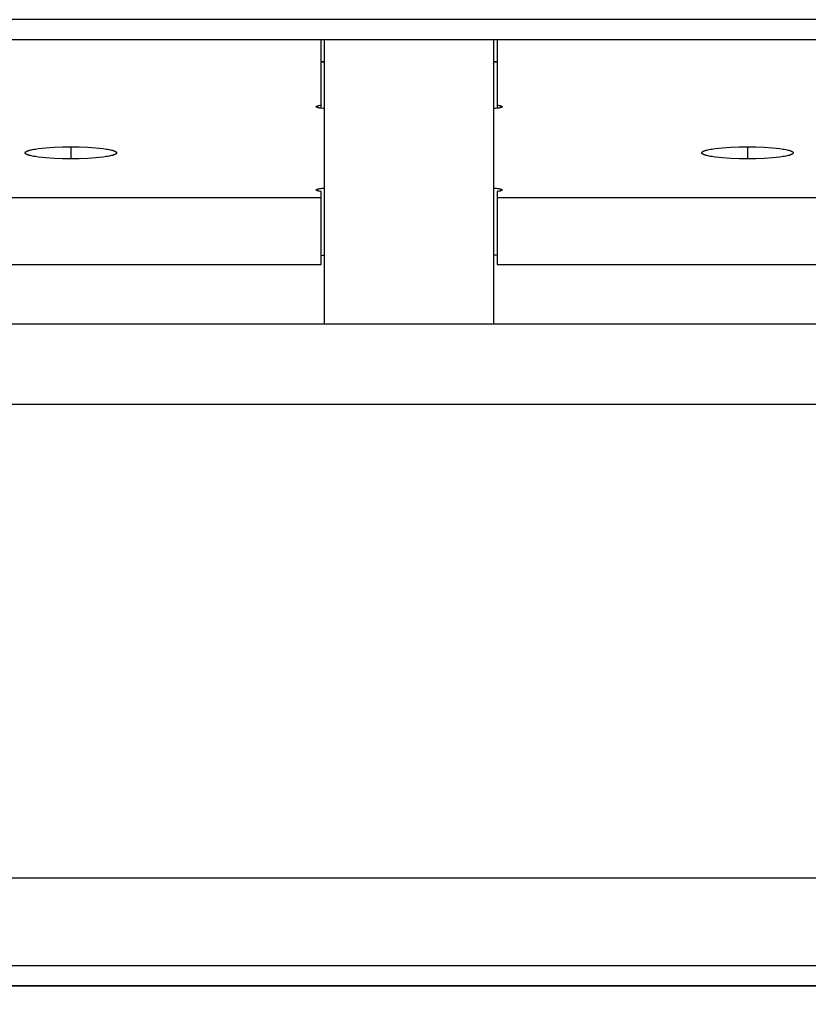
# Model space of a CAD drawing. Header units: inches. Extents: x -16 to 183, y -17 to 123.
# Drawn here: x 59.717 to 61.552, y 36.018 to 38.306 of the extents above; entities that cross this region are included whole.
import ezdxf

# ---------------------------------------------------------------- set-up
doc = ezdxf.new("R2010")
doc.units = ezdxf.units.IN
doc.layers.add('ZANO_R', color=7, linetype='Continuous', lineweight=0)
doc.layers.add('ZANO_W', color=1, linetype='Continuous', lineweight=0)
doc.styles.get("Standard").update_dxf_attribs({"font": 'arial.ttf'})
doc.dimstyles.new('amerykanie', dxfattribs={"dimtxt": 50, "dimasz": 50, "dimexe": 0.5, "dimexo": 0.5, "dimgap": 1, "dimtad": 1, "dimdec": 0, "dimzin": 0, "dimlunit": 5, "dimtxsty": 'Standard', "dimcen": 0.09, "dimclrd": 1, "dimclre": 1, "dimclrt": 1, "dimazin": 0, "dimtfac": 1, "dimtdec": 0, "dimtmove": 0, "dimatfit": 3, "dimfxl": 1, "dimtzin": 0, "dimarcsym": 1})

# ---------------------------------------------------------------- blocks, each defined once
blk = doc.blocks.new('*D363')
at = {"layer": 'ZANO_W', "color": 1, "lineweight": -2}
for p, q in [((-7.6836, 35.7997), (-7.6836, 32.7716)), ((63.1825, 35.7995), (63.1825, 32.7716)), ((-6.6836, 33.2716), (62.1825, 33.2716))]:
    blk.add_line(p, q, dxfattribs=at)
at = {"layer": 'ZANO_W', "color": 1}
for points in [[(-6.6836, 33.4382), (-6.6836, 33.1049), (-7.6836, 33.2716)], [(62.1825, 33.1049), (62.1825, 33.4382), (63.1825, 33.2716)]]:
    blk.add_solid(points, dxfattribs=at)
at = {"layer": 'ZANO_W', "color": 1, "insert": (27.7494, 34.6118), "char_height": 1.625, "attachment_point": 5}
blk.add_mtext('70 7/8', dxfattribs=at)

msp = doc.modelspace()

# ---------------------------------------------------------------- linework, layer by layer
at = {"layer": 'ZANO_R'}
for p, q in [((62.98564, 38.3056), (-7.48676, 38.3056)), ((-7.48676, 38.25905), (62.98564, 38.25905)), ((62.98564, 38.25888), (-7.48676, 38.25888)), ((60.41872, 38.10659), (60.41872, 38.25905)), ((60.42659, 37.59757), (60.42659, 38.25905)), ((60.82029, 37.59757), (60.82029, 38.25905)), ((60.82816, 38.25905), (60.82816, 38.10659)), ((60.41872, 38.2082), (60.42659, 38.2082)), ((60.42659, 38.20645), (60.41872, 38.20645)), ((60.82029, 38.2082), (60.82816, 38.2082)), ((60.82816, 38.20645), (60.82029, 38.20645)), ((60.40718, 38.10291), (60.40719, 38.10294)), ((60.40718, 38.10287), (60.40718, 38.10291)), ((60.40719, 38.10284), (60.40718, 38.10287)), ((60.40719, 38.103), (60.4072, 38.10303)), ((60.40719, 38.10297), (60.40719, 38.103)), ((60.40719, 38.10294), (60.40719, 38.10297)), ((60.40719, 38.10281), (60.40719, 38.10284)), ((60.40719, 38.10278), (60.40719, 38.10281)), ((60.4072, 38.10275), (60.40719, 38.10278)), ((60.4072, 38.10303), (60.40721, 38.10306)), ((60.40721, 38.10271), (60.4072, 38.10275)), ((60.40721, 38.1031), (60.40722, 38.10313)), ((60.40721, 38.10306), (60.40721, 38.1031)), ((60.40721, 38.10268), (60.40721, 38.10271)), ((60.40723, 38.10265), (60.40721, 38.10268)), ((60.40722, 38.10313), (60.40724, 38.10316)), ((60.40724, 38.10262), (60.40723, 38.10265)), ((60.40724, 38.10316), (60.40725, 38.10319)), ((60.40725, 38.10259), (60.40724, 38.10262)), ((60.40725, 38.10319), (60.40726, 38.10322)), ((60.40726, 38.10256), (60.40725, 38.10259)), ((60.40726, 38.10322), (60.40728, 38.10325)), ((60.40728, 38.10252), (60.40726, 38.10256)), ((60.40728, 38.10325), (60.4073, 38.10329)), ((60.4073, 38.10249), (60.40728, 38.10252)), ((60.4073, 38.10329), (60.40732, 38.10332)), ((60.40732, 38.10246), (60.4073, 38.10249)), ((60.40732, 38.10332), (60.40734, 38.10335)), ((60.40734, 38.10243), (60.40732, 38.10246)), ((60.40734, 38.10335), (60.40736, 38.10338)), ((60.40736, 38.1024), (60.40734, 38.10243)), ((60.40736, 38.10338), (60.40738, 38.10341)), ((60.40738, 38.10237), (60.40736, 38.1024)), ((60.40738, 38.10341), (60.4074, 38.10344)), ((60.40741, 38.10234), (60.40738, 38.10237)), ((60.4074, 38.10344), (60.40743, 38.10348)), ((60.40743, 38.1023), (60.40741, 38.10234)), ((60.40743, 38.10348), (60.40746, 38.10351)), ((60.40746, 38.10227), (60.40743, 38.1023)), ((60.40746, 38.10351), (60.40749, 38.10354)), ((60.40749, 38.10224), (60.40746, 38.10227)), ((60.40749, 38.10354), (60.40752, 38.10357)), ((60.40752, 38.10221), (60.40749, 38.10224)), ((60.40752, 38.10357), (60.40755, 38.1036)), ((60.40755, 38.10218), (60.40752, 38.10221)), ((60.40755, 38.1036), (60.40758, 38.10363)), ((60.40758, 38.10215), (60.40755, 38.10218)), ((60.40758, 38.10363), (60.40762, 38.10366)), ((60.40762, 38.10212), (60.40758, 38.10215)), ((60.40762, 38.10366), (60.40765, 38.10369)), ((60.40765, 38.10208), (60.40762, 38.10212)), ((60.40765, 38.10369), (60.40769, 38.10373)), ((60.40769, 38.10205), (60.40765, 38.10208)), ((60.40769, 38.10373), (60.40773, 38.10376)), ((60.40773, 38.10202), (60.40769, 38.10205)), ((60.40773, 38.10376), (60.40781, 38.10382)), ((60.40777, 38.10199), (60.40773, 38.10202)), ((60.40785, 38.10193), (60.40777, 38.10199)), ((60.40781, 38.10382), (60.4079, 38.10388)), ((60.40794, 38.10187), (60.40785, 38.10193)), ((60.4079, 38.10388), (60.40799, 38.10394)), ((60.40804, 38.10181), (60.40794, 38.10187)), ((60.40799, 38.10394), (60.40809, 38.104)), ((60.40814, 38.10174), (60.40804, 38.10181)), ((60.40809, 38.104), (60.40819, 38.10407)), ((60.40825, 38.10168), (60.40814, 38.10174)), ((60.40819, 38.10407), (60.4083, 38.10413)), ((60.40836, 38.10162), (60.40825, 38.10168)), ((60.4083, 38.10413), (60.40841, 38.10419)), ((60.40847, 38.10156), (60.40836, 38.10162)), ((60.40841, 38.10419), (60.40853, 38.10425)), ((60.4086, 38.1015), (60.40847, 38.10156)), ((60.40853, 38.10425), (60.40865, 38.10431)), ((60.40885, 38.10138), (60.4086, 38.1015)), ((60.40865, 38.10431), (60.40878, 38.10437)), ((60.40878, 38.10437), (60.40906, 38.10449)), ((60.40913, 38.10126), (60.40885, 38.10138)), ((60.40906, 38.10449), (60.40935, 38.1046)), ((60.40943, 38.10115), (60.40913, 38.10126)), ((60.40935, 38.1046), (60.40967, 38.10472)), ((60.40975, 38.10103), (60.40943, 38.10115)), ((60.40967, 38.10472), (60.41, 38.10483)), ((60.41009, 38.10092), (60.40975, 38.10103)), ((60.41, 38.10483), (60.41035, 38.10495)), ((60.41045, 38.1008), (60.41009, 38.10092)), ((60.41035, 38.10495), (60.41072, 38.10506)), ((60.41082, 38.10069), (60.41045, 38.1008)), ((60.41072, 38.10506), (60.41151, 38.10528)), ((60.41162, 38.10048), (60.41082, 38.10069)), ((60.41151, 38.10528), (60.41236, 38.10549)), ((60.41248, 38.10027), (60.41162, 38.10048)), ((60.41236, 38.10549), (60.41328, 38.10569)), ((60.4134, 38.10007), (60.41248, 38.10027)), ((60.41328, 38.10569), (60.41425, 38.10588)), ((60.41438, 38.09987), (60.4134, 38.10007)), ((60.41425, 38.10588), (60.41633, 38.10625)), ((60.41647, 38.09951), (60.41438, 38.09987)), ((60.41633, 38.10625), (60.41872, 38.10659)), ((60.41872, 38.09919), (60.41647, 38.09951)), ((60.41872, 38.09919), (60.41872, 38.10659)), ((60.42265, 38.09873), (60.41872, 38.09919)), ((60.42659, 38.09838), (60.42265, 38.09873)), ((60.82423, 38.09873), (60.82029, 38.09838)), ((60.82816, 38.09919), (60.82423, 38.09873)), ((60.82816, 38.10659), (60.83055, 38.10625)), ((60.82816, 38.10659), (60.82816, 38.09919)), ((60.83041, 38.09951), (60.82816, 38.09919)), ((60.8325, 38.09987), (60.83041, 38.09951)), ((60.83055, 38.10625), (60.83263, 38.10588)), ((60.83348, 38.10007), (60.8325, 38.09987)), ((60.83263, 38.10588), (60.8336, 38.10569)), ((60.8344, 38.10027), (60.83348, 38.10007)), ((60.8336, 38.10569), (60.83452, 38.10549)), ((60.83526, 38.10048), (60.8344, 38.10027)), ((60.83452, 38.10549), (60.83537, 38.10528)), ((60.83606, 38.10069), (60.83526, 38.10048)), ((60.83537, 38.10528), (60.83616, 38.10506)), ((60.83643, 38.1008), (60.83606, 38.10069)), ((60.83616, 38.10506), (60.83653, 38.10495)), ((60.83679, 38.10092), (60.83643, 38.1008)), ((60.83653, 38.10495), (60.83688, 38.10483)), ((60.83713, 38.10103), (60.83679, 38.10092)), ((60.83688, 38.10483), (60.83721, 38.10472)), ((60.83744, 38.10115), (60.83713, 38.10103)), ((60.83721, 38.10472), (60.83753, 38.1046)), ((60.83774, 38.10126), (60.83744, 38.10115)), ((60.83753, 38.1046), (60.83782, 38.10449)), ((60.83802, 38.10138), (60.83774, 38.10126)), ((60.83782, 38.10449), (60.8381, 38.10437)), ((60.83828, 38.1015), (60.83802, 38.10138)), ((60.8381, 38.10437), (60.83822, 38.10431)), ((60.83822, 38.10431), (60.83835, 38.10425)), ((60.83841, 38.10156), (60.83828, 38.1015)), ((60.83835, 38.10425), (60.83847, 38.10419)), ((60.83852, 38.10162), (60.83841, 38.10156)), ((60.83847, 38.10419), (60.83858, 38.10413)), ((60.83863, 38.10168), (60.83852, 38.10162)), ((60.83858, 38.10413), (60.83869, 38.10407)), ((60.83874, 38.10174), (60.83863, 38.10168)), ((60.83869, 38.10407), (60.83879, 38.104)), ((60.83884, 38.10181), (60.83874, 38.10174)), ((60.83879, 38.104), (60.83889, 38.10394)), ((60.83894, 38.10187), (60.83884, 38.10181)), ((60.83889, 38.10394), (60.83898, 38.10388)), ((60.83903, 38.10193), (60.83894, 38.10187)), ((60.83898, 38.10388), (60.83907, 38.10382)), ((60.83911, 38.10199), (60.83903, 38.10193)), ((60.83907, 38.10382), (60.83915, 38.10376)), ((60.83915, 38.10202), (60.83911, 38.10199)), ((60.83915, 38.10376), (60.83919, 38.10373)), ((60.83919, 38.10205), (60.83915, 38.10202)), ((60.83919, 38.10373), (60.83923, 38.10369)), ((60.83923, 38.10208), (60.83919, 38.10205)), ((60.83923, 38.10369), (60.83926, 38.10366)), ((60.83926, 38.10212), (60.83923, 38.10208)), ((60.83926, 38.10366), (60.8393, 38.10363)), ((60.8393, 38.10215), (60.83926, 38.10212)), ((60.8393, 38.10363), (60.83933, 38.1036)), ((60.83933, 38.10218), (60.8393, 38.10215)), ((60.83933, 38.1036), (60.83936, 38.10357)), ((60.83936, 38.10221), (60.83933, 38.10218)), ((60.83936, 38.10357), (60.83939, 38.10354)), ((60.83939, 38.10224), (60.83936, 38.10221)), ((60.83939, 38.10354), (60.83942, 38.10351)), ((60.83942, 38.10227), (60.83939, 38.10224)), ((60.83942, 38.10351), (60.83945, 38.10348)), ((60.83945, 38.1023), (60.83942, 38.10227)), ((60.83945, 38.10348), (60.83947, 38.10344)), ((60.83947, 38.10234), (60.83945, 38.1023)), ((60.83947, 38.10344), (60.8395, 38.10341)), ((60.8395, 38.10237), (60.83947, 38.10234)), ((60.8395, 38.10341), (60.83952, 38.10338)), ((60.83952, 38.1024), (60.8395, 38.10237)), ((60.83952, 38.10338), (60.83954, 38.10335)), ((60.83954, 38.10243), (60.83952, 38.1024)), ((60.83954, 38.10335), (60.83956, 38.10332)), ((60.83956, 38.10246), (60.83954, 38.10243)), ((60.83956, 38.10332), (60.83958, 38.10329)), ((60.83958, 38.10249), (60.83956, 38.10246)), ((60.83958, 38.10329), (60.8396, 38.10325)), ((60.8396, 38.10252), (60.83958, 38.10249)), ((60.8396, 38.10325), (60.83962, 38.10322)), ((60.83961, 38.10256), (60.8396, 38.10252)), ((60.83963, 38.10259), (60.83961, 38.10256)), ((60.83962, 38.10322), (60.83963, 38.10319)), ((60.83963, 38.10319), (60.83964, 38.10316)), ((60.83964, 38.10262), (60.83963, 38.10259)), ((60.83964, 38.10316), (60.83965, 38.10313)), ((60.83965, 38.10265), (60.83964, 38.10262)), ((60.83965, 38.10313), (60.83966, 38.1031)), ((60.83966, 38.10268), (60.83965, 38.10265)), ((60.83966, 38.1031), (60.83967, 38.10306)), ((60.83967, 38.10271), (60.83966, 38.10268)), ((60.83967, 38.10306), (60.83968, 38.10303)), ((60.83968, 38.10275), (60.83967, 38.10271)), ((60.83968, 38.10303), (60.83969, 38.103)), ((60.83969, 38.10278), (60.83968, 38.10275)), ((60.83969, 38.103), (60.83969, 38.10297)), ((60.83969, 38.10297), (60.83969, 38.10294)), ((60.83969, 38.10294), (60.83969, 38.10291)), ((60.83969, 38.10291), (60.83969, 38.10287)), ((60.83969, 38.10287), (60.83969, 38.10284)), ((60.83969, 38.10284), (60.83969, 38.10281)), ((60.83969, 38.10281), (60.83969, 38.10278)), ((59.74161, 38.00202), (59.74421, 38.00265)), ((59.74421, 38.00265), (59.74707, 38.00326)), ((59.74707, 38.00326), (59.75017, 38.00386)), ((59.75017, 38.00386), (59.75351, 38.00444)), ((59.75351, 38.00444), (59.76087, 38.00552)), ((59.76087, 38.00552), (59.76904, 38.0065)), ((59.76904, 38.0065), (59.77787, 38.00736)), ((59.77787, 38.00736), (59.79691, 38.00867)), ((59.79691, 38.00867), (59.8167, 38.00943)), ((59.8167, 38.00943), (59.83604, 38.00966)), ((59.83604, 38.00966), (59.83604, 37.98139)), ((59.83604, 38.00966), (59.85538, 38.00943)), ((59.85538, 38.00943), (59.87517, 38.00867)), ((59.87517, 38.00867), (59.89421, 38.00736)), ((59.89421, 38.00736), (59.90304, 38.0065)), ((59.90304, 38.0065), (59.9112, 38.00552)), ((59.9112, 38.00552), (59.91856, 38.00444)), ((59.91856, 38.00444), (59.92191, 38.00386)), ((59.92191, 38.00386), (59.92501, 38.00326)), ((59.92501, 38.00326), (59.92786, 38.00265)), ((59.92786, 38.00265), (59.93046, 38.00202)), ((61.31642, 38.00202), (61.31901, 38.00265)), ((61.31901, 38.00265), (61.32187, 38.00326)), ((61.32187, 38.00326), (61.32497, 38.00386)), ((61.32497, 38.00386), (61.32831, 38.00444)), ((61.32831, 38.00444), (61.33568, 38.00552)), ((61.33568, 38.00552), (61.34384, 38.0065)), ((61.34384, 38.0065), (61.35267, 38.00736)), ((61.35267, 38.00736), (61.37171, 38.00867)), ((61.37171, 38.00867), (61.3915, 38.00943)), ((61.3915, 38.00943), (61.41084, 38.00966)), ((61.41084, 38.00966), (61.41084, 37.98139)), ((61.41084, 38.00966), (61.43018, 38.00943)), ((61.43018, 38.00943), (61.44997, 38.00867)), ((61.44997, 38.00867), (61.46901, 38.00736)), ((61.46901, 38.00736), (61.47784, 38.0065)), ((61.47784, 38.0065), (61.48601, 38.00552)), ((61.48601, 38.00552), (61.49337, 38.00444)), ((61.49337, 38.00444), (61.49671, 38.00386)), ((61.49671, 38.00386), (61.49981, 38.00326)), ((61.49981, 38.00326), (61.50267, 38.00265)), ((61.50267, 38.00265), (61.50526, 38.00202)), ((59.72974, 37.9956), (59.72975, 37.99568)), ((59.72974, 37.99553), (59.72974, 37.9956)), ((59.72974, 37.99545), (59.72974, 37.99553)), ((59.72975, 37.99537), (59.72974, 37.99545)), ((59.72975, 37.99576), (59.72977, 37.99584)), ((59.72975, 37.99568), (59.72975, 37.99576)), ((59.72975, 37.99529), (59.72975, 37.99537)), ((59.72977, 37.99521), (59.72975, 37.99529)), ((59.72977, 37.99584), (59.72978, 37.99592)), ((59.72978, 37.99513), (59.72977, 37.99521)), ((59.72978, 37.99592), (59.7298, 37.996)), ((59.7298, 37.99505), (59.72978, 37.99513)), ((59.7298, 37.996), (59.72982, 37.99608)), ((59.72982, 37.99497), (59.7298, 37.99505)), ((59.72982, 37.99608), (59.72984, 37.99616)), ((59.72984, 37.9949), (59.72982, 37.99497)), ((59.72984, 37.99616), (59.72987, 37.99624)), ((59.72987, 37.99482), (59.72984, 37.9949)), ((59.72987, 37.99624), (59.72991, 37.99631)), ((59.72991, 37.99474), (59.72987, 37.99482)), ((59.72991, 37.99631), (59.72994, 37.99639)), ((59.72994, 37.99466), (59.72991, 37.99474)), ((59.72994, 37.99639), (59.72998, 37.99647)), ((59.72998, 37.99458), (59.72994, 37.99466)), ((59.72998, 37.99647), (59.73002, 37.99655)), ((59.73002, 37.9945), (59.72998, 37.99458)), ((59.73002, 37.99655), (59.73007, 37.99664)), ((59.73007, 37.99442), (59.73002, 37.9945)), ((59.73007, 37.99664), (59.73012, 37.99672)), ((59.73012, 37.99434), (59.73007, 37.99442)), ((59.73012, 37.99672), (59.73017, 37.9968)), ((59.73017, 37.99426), (59.73012, 37.99434)), ((59.73017, 37.9968), (59.73023, 37.99688)), ((59.73023, 37.99417), (59.73017, 37.99426)), ((59.73023, 37.99688), (59.73029, 37.99696)), ((59.73029, 37.99409), (59.73023, 37.99417)), ((59.73029, 37.99696), (59.73035, 37.99704)), ((59.73035, 37.99401), (59.73029, 37.99409)), ((59.73035, 37.99704), (59.73042, 37.99712)), ((59.73042, 37.99393), (59.73035, 37.99401)), ((59.73042, 37.99712), (59.73049, 37.9972)), ((59.73049, 37.99385), (59.73042, 37.99393)), ((59.73049, 37.9972), (59.73056, 37.99728)), ((59.73056, 37.99377), (59.73049, 37.99385)), ((59.73056, 37.99728), (59.73064, 37.99736)), ((59.73064, 37.99369), (59.73056, 37.99377)), ((59.73064, 37.99736), (59.73072, 37.99744)), ((59.73072, 37.99361), (59.73064, 37.99369)), ((59.73072, 37.99744), (59.73081, 37.99753)), ((59.73081, 37.99353), (59.73072, 37.99361)), ((59.73081, 37.99753), (59.7309, 37.99761)), ((59.7309, 37.99344), (59.73081, 37.99353)), ((59.7309, 37.99761), (59.73099, 37.99769)), ((59.73099, 37.99336), (59.7309, 37.99344)), ((59.73099, 37.99769), (59.73109, 37.99777)), ((59.73109, 37.99328), (59.73099, 37.99336)), ((59.73109, 37.99777), (59.73119, 37.99785)), ((59.73119, 37.9932), (59.73109, 37.99328)), ((59.73119, 37.99785), (59.73129, 37.99793)), ((59.73129, 37.99312), (59.73119, 37.9932)), ((59.73129, 37.99793), (59.73151, 37.9981)), ((59.73151, 37.99295), (59.73129, 37.99312)), ((59.73151, 37.9981), (59.73175, 37.99826)), ((59.73175, 37.99279), (59.73151, 37.99295)), ((59.73175, 37.99826), (59.732, 37.99843)), ((59.732, 37.99262), (59.73175, 37.99279)), ((59.732, 37.99843), (59.73227, 37.99859)), ((59.73227, 37.99246), (59.732, 37.99262)), ((59.73227, 37.99859), (59.73255, 37.99876)), ((59.73255, 37.9923), (59.73227, 37.99246)), ((59.73255, 37.99876), (59.73285, 37.99892)), ((59.73285, 37.99213), (59.73255, 37.9923)), ((59.73285, 37.99892), (59.73317, 37.99909)), ((59.73317, 37.99197), (59.73285, 37.99213)), ((59.73317, 37.99909), (59.7335, 37.99925)), ((59.7335, 37.9918), (59.73317, 37.99197)), ((59.7335, 37.99925), (59.73384, 37.99942)), ((59.73384, 37.99164), (59.7335, 37.9918)), ((59.73384, 37.99942), (59.73458, 37.99974)), ((59.73458, 37.99131), (59.73384, 37.99164)), ((59.73458, 37.99974), (59.73539, 38.00007)), ((59.73539, 37.99098), (59.73458, 37.99131)), ((59.73539, 38.00007), (59.73626, 38.0004)), ((59.73626, 37.99065), (59.73539, 37.99098)), ((59.73626, 38.0004), (59.7372, 38.00073)), ((59.7372, 37.99032), (59.73626, 37.99065)), ((59.7372, 38.00073), (59.73821, 38.00105)), ((59.73821, 37.99), (59.7372, 37.99032)), ((59.73821, 38.00105), (59.73928, 38.00138)), ((59.73928, 37.98967), (59.73821, 37.99)), ((59.73928, 38.00138), (59.74161, 38.00202)), ((59.74161, 37.98903), (59.73928, 37.98967)), ((59.74421, 37.9884), (59.74161, 37.98903)), ((59.74707, 37.98779), (59.74421, 37.9884)), ((59.75017, 37.98719), (59.74707, 37.98779)), ((59.75351, 37.98662), (59.75017, 37.98719)), ((59.76087, 37.98553), (59.75351, 37.98662)), ((59.76904, 37.98455), (59.76087, 37.98553)), ((59.77787, 37.98369), (59.76904, 37.98455)), ((59.79691, 37.98238), (59.77787, 37.98369)), ((59.8167, 37.98163), (59.79691, 37.98238)), ((59.83604, 37.98139), (59.8167, 37.98163)), ((59.85538, 37.98163), (59.83604, 37.98139)), ((59.87517, 37.98238), (59.85538, 37.98163)), ((59.89421, 37.98369), (59.87517, 37.98238)), ((59.90304, 37.98455), (59.89421, 37.98369)), ((59.9112, 37.98553), (59.90304, 37.98455)), ((59.91856, 37.98662), (59.9112, 37.98553)), ((59.92191, 37.98719), (59.91856, 37.98662)), ((59.92501, 37.98779), (59.92191, 37.98719)), ((59.92786, 37.9884), (59.92501, 37.98779)), ((59.93046, 37.98903), (59.92786, 37.9884)), ((59.93046, 38.00202), (59.9328, 38.00138)), ((59.9328, 37.98967), (59.93046, 37.98903)), ((59.9328, 38.00138), (59.93387, 38.00105)), ((59.93387, 37.99), (59.9328, 37.98967)), ((59.93387, 38.00105), (59.93487, 38.00073)), ((59.93487, 37.99032), (59.93387, 37.99)), ((59.93487, 38.00073), (59.93581, 38.0004)), ((59.93581, 37.99065), (59.93487, 37.99032)), ((59.93581, 38.0004), (59.93669, 38.00007)), ((59.93669, 37.99098), (59.93581, 37.99065)), ((59.93669, 38.00007), (59.93749, 37.99974)), ((59.93749, 37.99131), (59.93669, 37.99098)), ((59.93749, 37.99974), (59.93823, 37.99942)), ((59.93823, 37.99164), (59.93749, 37.99131)), ((59.93823, 37.99942), (59.93858, 37.99925)), ((59.93858, 37.9918), (59.93823, 37.99164)), ((59.93858, 37.99925), (59.93891, 37.99909)), ((59.93891, 37.99197), (59.93858, 37.9918)), ((59.93891, 37.99909), (59.93923, 37.99892)), ((59.93923, 37.99213), (59.93891, 37.99197)), ((59.93923, 37.99892), (59.93953, 37.99876)), ((59.93953, 37.9923), (59.93923, 37.99213)), ((59.93953, 37.99876), (59.93981, 37.99859)), ((59.93981, 37.99246), (59.93953, 37.9923)), ((59.93981, 37.99859), (59.94008, 37.99843)), ((59.94008, 37.99262), (59.93981, 37.99246)), ((59.94008, 37.99843), (59.94033, 37.99826)), ((59.94033, 37.99279), (59.94008, 37.99262)), ((59.94033, 37.99826), (59.94056, 37.9981)), ((59.94056, 37.99295), (59.94033, 37.99279)), ((59.94056, 37.9981), (59.94078, 37.99793)), ((59.94078, 37.99312), (59.94056, 37.99295)), ((59.94078, 37.99793), (59.94089, 37.99785)), ((59.94089, 37.9932), (59.94078, 37.99312)), ((59.94089, 37.99785), (59.94099, 37.99777)), ((59.94099, 37.99328), (59.94089, 37.9932)), ((59.94099, 37.99777), (59.94109, 37.99769)), ((59.94109, 37.99336), (59.94099, 37.99328)), ((59.94109, 37.99769), (59.94118, 37.99761)), ((59.94118, 37.99344), (59.94109, 37.99336)), ((59.94118, 37.99761), (59.94127, 37.99753)), ((59.94127, 37.99353), (59.94118, 37.99344)), ((59.94127, 37.99753), (59.94135, 37.99744)), ((59.94135, 37.99361), (59.94127, 37.99353)), ((59.94135, 37.99744), (59.94144, 37.99736)), ((59.94144, 37.99369), (59.94135, 37.99361)), ((59.94144, 37.99736), (59.94151, 37.99728)), ((59.94151, 37.99377), (59.94144, 37.99369)), ((59.94151, 37.99728), (59.94159, 37.9972)), ((59.94159, 37.99385), (59.94151, 37.99377)), ((59.94159, 37.9972), (59.94166, 37.99712)), ((59.94166, 37.99393), (59.94159, 37.99385)), ((59.94166, 37.99712), (59.94173, 37.99704)), ((59.94173, 37.99401), (59.94166, 37.99393)), ((59.94173, 37.99704), (59.94179, 37.99696)), ((59.94179, 37.99409), (59.94173, 37.99401)), ((59.94179, 37.99696), (59.94185, 37.99688)), ((59.94185, 37.99417), (59.94179, 37.99409)), ((59.94185, 37.99688), (59.94191, 37.9968)), ((59.94191, 37.99426), (59.94185, 37.99417)), ((59.94191, 37.9968), (59.94196, 37.99672)), ((59.94196, 37.99434), (59.94191, 37.99426)), ((59.94196, 37.99672), (59.94201, 37.99664)), ((59.94201, 37.99442), (59.94196, 37.99434)), ((59.94201, 37.99664), (59.94206, 37.99655)), ((59.94206, 37.9945), (59.94201, 37.99442)), ((59.94206, 37.99655), (59.9421, 37.99647)), ((59.9421, 37.99458), (59.94206, 37.9945)), ((59.9421, 37.99647), (59.94214, 37.99639)), ((59.94214, 37.99466), (59.9421, 37.99458)), ((59.94214, 37.99639), (59.94217, 37.99631)), ((59.94217, 37.99474), (59.94214, 37.99466)), ((59.94217, 37.99631), (59.9422, 37.99624)), ((59.9422, 37.99482), (59.94217, 37.99474)), ((59.9422, 37.99624), (59.94223, 37.99616)), ((59.94223, 37.9949), (59.9422, 37.99482)), ((59.94223, 37.99616), (59.94226, 37.99608)), ((59.94226, 37.99497), (59.94223, 37.9949)), ((59.94226, 37.99608), (59.94228, 37.996)), ((59.94228, 37.99505), (59.94226, 37.99497)), ((59.94228, 37.996), (59.9423, 37.99592)), ((59.9423, 37.99513), (59.94228, 37.99505)), ((59.9423, 37.99592), (59.94231, 37.99584)), ((59.94231, 37.99521), (59.9423, 37.99513)), ((59.94231, 37.99584), (59.94232, 37.99576)), ((59.94232, 37.99529), (59.94231, 37.99521)), ((59.94232, 37.99576), (59.94233, 37.99568)), ((59.94233, 37.99537), (59.94232, 37.99529)), ((59.94233, 37.99568), (59.94234, 37.9956)), ((59.94234, 37.99545), (59.94233, 37.99537)), ((59.94234, 37.9956), (59.94234, 37.99553)), ((59.94234, 37.99553), (59.94234, 37.99545)), ((61.30454, 37.9956), (61.30455, 37.99568)), ((61.30454, 37.99553), (61.30454, 37.9956)), ((61.30454, 37.99545), (61.30454, 37.99553)), ((61.30455, 37.99537), (61.30454, 37.99545)), ((61.30455, 37.99568), (61.30456, 37.99576)), ((61.30456, 37.99529), (61.30455, 37.99537)), ((61.30456, 37.99576), (61.30457, 37.99584)), ((61.30457, 37.99521), (61.30456, 37.99529)), ((61.30457, 37.99584), (61.30458, 37.99592)), ((61.30458, 37.99513), (61.30457, 37.99521)), ((61.30458, 37.99592), (61.3046, 37.996)), ((61.3046, 37.99505), (61.30458, 37.99513)), ((61.3046, 37.996), (61.30462, 37.99608)), ((61.30462, 37.99497), (61.3046, 37.99505)), ((61.30462, 37.99608), (61.30465, 37.99616)), ((61.30465, 37.9949), (61.30462, 37.99497)), ((61.30465, 37.99616), (61.30468, 37.99624)), ((61.30468, 37.99482), (61.30465, 37.9949)), ((61.30468, 37.99624), (61.30471, 37.99631)), ((61.30471, 37.99474), (61.30468, 37.99482)), ((61.30471, 37.99631), (61.30474, 37.99639)), ((61.30474, 37.99466), (61.30471, 37.99474)), ((61.30474, 37.99639), (61.30478, 37.99647)), ((61.30478, 37.99458), (61.30474, 37.99466)), ((61.30478, 37.99647), (61.30482, 37.99655)), ((61.30482, 37.9945), (61.30478, 37.99458)), ((61.30482, 37.99655), (61.30487, 37.99664)), ((61.30487, 37.99442), (61.30482, 37.9945)), ((61.30487, 37.99664), (61.30492, 37.99672)), ((61.30492, 37.99434), (61.30487, 37.99442)), ((61.30492, 37.99672), (61.30497, 37.9968)), ((61.30497, 37.99426), (61.30492, 37.99434)), ((61.30497, 37.9968), (61.30503, 37.99688)), ((61.30503, 37.99417), (61.30497, 37.99426)), ((61.30503, 37.99688), (61.30509, 37.99696)), ((61.30509, 37.99409), (61.30503, 37.99417)), ((61.30509, 37.99696), (61.30515, 37.99704)), ((61.30515, 37.99401), (61.30509, 37.99409)), ((61.30515, 37.99704), (61.30522, 37.99712)), ((61.30522, 37.99393), (61.30515, 37.99401)), ((61.30522, 37.99712), (61.30529, 37.9972)), ((61.30529, 37.99385), (61.30522, 37.99393)), ((61.30529, 37.9972), (61.30536, 37.99728)), ((61.30536, 37.99377), (61.30529, 37.99385)), ((61.30536, 37.99728), (61.30544, 37.99736)), ((61.30544, 37.99369), (61.30536, 37.99377)), ((61.30544, 37.99736), (61.30552, 37.99744)), ((61.30552, 37.99361), (61.30544, 37.99369)), ((61.30552, 37.99744), (61.30561, 37.99753)), ((61.30561, 37.99353), (61.30552, 37.99361)), ((61.30561, 37.99753), (61.3057, 37.99761)), ((61.3057, 37.99344), (61.30561, 37.99353)), ((61.3057, 37.99761), (61.30579, 37.99769)), ((61.30579, 37.99336), (61.3057, 37.99344)), ((61.30579, 37.99769), (61.30589, 37.99777)), ((61.30589, 37.99328), (61.30579, 37.99336)), ((61.30589, 37.99777), (61.30599, 37.99785)), ((61.30599, 37.9932), (61.30589, 37.99328)), ((61.30599, 37.99785), (61.3061, 37.99793)), ((61.3061, 37.99312), (61.30599, 37.9932)), ((61.3061, 37.99793), (61.30632, 37.9981)), ((61.30632, 37.99295), (61.3061, 37.99312)), ((61.30632, 37.9981), (61.30655, 37.99826)), ((61.30655, 37.99279), (61.30632, 37.99295)), ((61.30655, 37.99826), (61.3068, 37.99843)), ((61.3068, 37.99262), (61.30655, 37.99279)), ((61.3068, 37.99843), (61.30707, 37.99859)), ((61.30707, 37.99246), (61.3068, 37.99262)), ((61.30707, 37.99859), (61.30735, 37.99876)), ((61.30735, 37.9923), (61.30707, 37.99246)), ((61.30735, 37.99876), (61.30765, 37.99892)), ((61.30765, 37.99213), (61.30735, 37.9923)), ((61.30765, 37.99892), (61.30797, 37.99909)), ((61.30797, 37.99197), (61.30765, 37.99213)), ((61.30797, 37.99909), (61.3083, 37.99925)), ((61.3083, 37.9918), (61.30797, 37.99197)), ((61.3083, 37.99925), (61.30864, 37.99942)), ((61.30864, 37.99164), (61.3083, 37.9918)), ((61.30864, 37.99942), (61.30939, 37.99974)), ((61.30939, 37.99131), (61.30864, 37.99164)), ((61.30939, 37.99974), (61.31019, 38.00007)), ((61.31019, 37.99098), (61.30939, 37.99131)), ((61.31019, 38.00007), (61.31107, 38.0004)), ((61.31107, 37.99065), (61.31019, 37.99098)), ((61.31107, 38.0004), (61.312, 38.00073)), ((61.312, 37.99032), (61.31107, 37.99065)), ((61.312, 38.00073), (61.31301, 38.00105)), ((61.31301, 37.99), (61.312, 37.99032)), ((61.31301, 38.00105), (61.31408, 38.00138)), ((61.31408, 37.98967), (61.31301, 37.99)), ((61.31408, 38.00138), (61.31642, 38.00202)), ((61.31642, 37.98903), (61.31408, 37.98967)), ((61.31901, 37.9884), (61.31642, 37.98903)), ((61.32187, 37.98779), (61.31901, 37.9884)), ((61.32497, 37.98719), (61.32187, 37.98779)), ((61.32831, 37.98662), (61.32497, 37.98719)), ((61.33568, 37.98553), (61.32831, 37.98662)), ((61.34384, 37.98455), (61.33568, 37.98553)), ((61.35267, 37.98369), (61.34384, 37.98455)), ((61.37171, 37.98238), (61.35267, 37.98369)), ((61.3915, 37.98163), (61.37171, 37.98238)), ((61.41084, 37.98139), (61.3915, 37.98163)), ((61.43018, 37.98163), (61.41084, 37.98139)), ((61.44997, 37.98238), (61.43018, 37.98163)), ((61.46901, 37.98369), (61.44997, 37.98238)), ((61.47784, 37.98455), (61.46901, 37.98369)), ((61.48601, 37.98553), (61.47784, 37.98455)), ((61.49337, 37.98662), (61.48601, 37.98553)), ((61.49671, 37.98719), (61.49337, 37.98662)), ((61.49981, 37.98779), (61.49671, 37.98719)), ((61.50267, 37.9884), (61.49981, 37.98779)), ((61.50526, 37.98903), (61.50267, 37.9884)), ((61.50526, 38.00202), (61.5076, 38.00138)), ((61.5076, 37.98967), (61.50526, 37.98903)), ((61.5076, 38.00138), (61.50867, 38.00105)), ((61.50867, 37.99), (61.5076, 37.98967)), ((61.50867, 38.00105), (61.50968, 38.00073)), ((61.50968, 37.99032), (61.50867, 37.99)), ((61.50968, 38.00073), (61.51061, 38.0004)), ((61.51061, 37.99065), (61.50968, 37.99032)), ((61.51061, 38.0004), (61.51149, 38.00007)), ((61.51149, 37.99098), (61.51061, 37.99065)), ((61.51149, 38.00007), (61.51229, 37.99974)), ((61.51229, 37.99131), (61.51149, 37.99098)), ((61.51229, 37.99974), (61.51304, 37.99942)), ((61.51304, 37.99164), (61.51229, 37.99131)), ((61.51304, 37.99942), (61.51338, 37.99925)), ((61.51338, 37.9918), (61.51304, 37.99164)), ((61.51338, 37.99925), (61.51371, 37.99909)), ((61.51371, 37.99197), (61.51338, 37.9918)), ((61.51371, 37.99909), (61.51403, 37.99892)), ((61.51403, 37.99213), (61.51371, 37.99197)), ((61.51403, 37.99892), (61.51433, 37.99876)), ((61.51433, 37.9923), (61.51403, 37.99213)), ((61.51433, 37.99876), (61.51461, 37.99859)), ((61.51461, 37.99246), (61.51433, 37.9923)), ((61.51461, 37.99859), (61.51488, 37.99843)), ((61.51488, 37.99262), (61.51461, 37.99246)), ((61.51488, 37.99843), (61.51513, 37.99826)), ((61.51513, 37.99279), (61.51488, 37.99262)), ((61.51513, 37.99826), (61.51537, 37.9981)), ((61.51537, 37.99295), (61.51513, 37.99279)), ((61.51537, 37.9981), (61.51559, 37.99793)), ((61.51559, 37.99312), (61.51537, 37.99295)), ((61.51559, 37.99793), (61.51569, 37.99785)), ((61.51569, 37.9932), (61.51559, 37.99312)), ((61.51569, 37.99785), (61.51579, 37.99777)), ((61.51579, 37.99328), (61.51569, 37.9932)), ((61.51579, 37.99777), (61.51589, 37.99769)), ((61.51589, 37.99336), (61.51579, 37.99328)), ((61.51589, 37.99769), (61.51598, 37.99761)), ((61.51598, 37.99344), (61.51589, 37.99336)), ((61.51598, 37.99761), (61.51607, 37.99753)), ((61.51607, 37.99353), (61.51598, 37.99344)), ((61.51607, 37.99753), (61.51616, 37.99744)), ((61.51616, 37.99361), (61.51607, 37.99353)), ((61.51616, 37.99744), (61.51624, 37.99736)), ((61.51624, 37.99369), (61.51616, 37.99361)), ((61.51624, 37.99736), (61.51632, 37.99728)), ((61.51632, 37.99377), (61.51624, 37.99369)), ((61.51632, 37.99728), (61.51639, 37.9972)), ((61.51639, 37.99385), (61.51632, 37.99377)), ((61.51639, 37.9972), (61.51646, 37.99712)), ((61.51646, 37.99393), (61.51639, 37.99385)), ((61.51646, 37.99712), (61.51653, 37.99704)), ((61.51653, 37.99401), (61.51646, 37.99393)), ((61.51653, 37.99704), (61.51659, 37.99696)), ((61.51659, 37.99409), (61.51653, 37.99401)), ((61.51659, 37.99696), (61.51665, 37.99688)), ((61.51665, 37.99417), (61.51659, 37.99409)), ((61.51665, 37.99688), (61.51671, 37.9968)), ((61.51671, 37.99426), (61.51665, 37.99417)), ((61.51671, 37.9968), (61.51676, 37.99672)), ((61.51676, 37.99434), (61.51671, 37.99426)), ((61.51676, 37.99672), (61.51681, 37.99664)), ((61.51681, 37.99442), (61.51676, 37.99434)), ((61.51681, 37.99664), (61.51686, 37.99655)), ((61.51686, 37.9945), (61.51681, 37.99442)), ((61.51686, 37.99655), (61.5169, 37.99647)), ((61.5169, 37.99458), (61.51686, 37.9945)), ((61.5169, 37.99647), (61.51694, 37.99639)), ((61.51694, 37.99466), (61.5169, 37.99458)), ((61.51694, 37.99639), (61.51697, 37.99631)), ((61.51697, 37.99474), (61.51694, 37.99466)), ((61.51697, 37.99631), (61.51701, 37.99624)), ((61.51701, 37.99482), (61.51697, 37.99474)), ((61.51701, 37.99624), (61.51703, 37.99616)), ((61.51703, 37.9949), (61.51701, 37.99482)), ((61.51703, 37.99616), (61.51706, 37.99608)), ((61.51706, 37.99497), (61.51703, 37.9949)), ((61.51706, 37.99608), (61.51708, 37.996)), ((61.51708, 37.99505), (61.51706, 37.99497)), ((61.51708, 37.996), (61.5171, 37.99592)), ((61.5171, 37.99513), (61.51708, 37.99505)), ((61.5171, 37.99592), (61.51711, 37.99584)), ((61.51711, 37.99521), (61.5171, 37.99513)), ((61.51711, 37.99584), (61.51713, 37.99576)), ((61.51713, 37.99529), (61.51711, 37.99521)), ((61.51713, 37.99576), (61.51713, 37.99568)), ((61.51713, 37.99568), (61.51714, 37.9956)), ((61.51714, 37.99545), (61.51713, 37.99537)), ((61.51713, 37.99537), (61.51713, 37.99529)), ((61.51714, 37.9956), (61.51714, 37.99553)), ((61.51714, 37.99553), (61.51714, 37.99545)), ((60.40944, 37.91085), (60.40968, 37.91094)), ((60.40968, 37.91094), (60.41018, 37.91111)), ((60.41018, 37.91111), (60.41078, 37.91129)), ((60.41078, 37.91129), (60.41144, 37.91147)), ((60.41144, 37.91147), (60.41217, 37.91165)), ((60.41217, 37.91165), (60.41295, 37.91183)), ((60.41295, 37.91183), (60.41469, 37.91218)), ((60.41469, 37.91218), (60.41666, 37.91251)), ((60.41666, 37.91251), (60.41886, 37.91282)), ((60.41886, 37.91282), (60.42126, 37.91311)), ((60.42126, 37.91311), (60.42659, 37.91362)), ((60.82029, 37.91362), (60.82562, 37.91311)), ((60.82562, 37.91311), (60.82802, 37.91282)), ((60.82802, 37.91282), (60.83021, 37.91251)), ((60.83021, 37.91251), (60.83219, 37.91218)), ((60.83219, 37.91218), (60.83393, 37.91183)), ((60.83393, 37.91183), (60.83471, 37.91165)), ((60.83471, 37.91165), (60.83543, 37.91147)), ((60.83543, 37.91147), (60.8361, 37.91129)), ((60.8361, 37.91129), (60.8367, 37.91111)), ((60.8367, 37.91111), (60.8372, 37.91094)), ((60.8372, 37.91094), (60.83744, 37.91085)), ((59.63919, 37.89134), (60.41872, 37.89134)), ((60.40718, 37.90914), (60.40719, 37.90916)), ((60.40718, 37.90911), (60.40718, 37.90914)), ((60.40718, 37.90909), (60.40718, 37.90911)), ((60.40719, 37.90906), (60.40718, 37.90909)), ((60.40719, 37.90921), (60.4072, 37.90924)), ((60.40719, 37.90919), (60.40719, 37.90921)), ((60.40719, 37.90916), (60.40719, 37.90919)), ((60.40719, 37.90904), (60.40719, 37.90906)), ((60.40719, 37.90902), (60.40719, 37.90904)), ((60.40719, 37.90899), (60.40719, 37.90902)), ((60.4072, 37.90897), (60.40719, 37.90899)), ((60.4072, 37.90926), (60.40721, 37.90929)), ((60.4072, 37.90924), (60.4072, 37.90926)), ((60.4072, 37.90894), (60.4072, 37.90897)), ((60.40721, 37.90892), (60.4072, 37.90894)), ((60.40721, 37.90931), (60.40722, 37.90933)), ((60.40721, 37.90929), (60.40721, 37.90931)), ((60.40722, 37.90889), (60.40721, 37.90892)), ((60.40722, 37.90933), (60.40723, 37.90936)), ((60.40722, 37.90887), (60.40722, 37.90889)), ((60.40723, 37.90884), (60.40722, 37.90887)), ((60.40723, 37.90936), (60.40724, 37.90938)), ((60.40724, 37.90882), (60.40723, 37.90884)), ((60.40724, 37.90938), (60.40725, 37.90941)), ((60.40725, 37.90879), (60.40724, 37.90882)), ((60.40725, 37.90941), (60.40726, 37.90943)), ((60.40726, 37.90877), (60.40725, 37.90879)), ((60.40726, 37.90943), (60.40727, 37.90946)), ((60.40728, 37.90874), (60.40726, 37.90877)), ((60.40727, 37.90946), (60.40729, 37.90948)), ((60.40729, 37.90872), (60.40728, 37.90874)), ((60.40729, 37.90948), (60.4073, 37.9095)), ((60.4073, 37.90869), (60.40729, 37.90872)), ((60.4073, 37.9095), (60.40731, 37.90953)), ((60.40732, 37.90867), (60.4073, 37.90869)), ((60.40731, 37.90953), (60.40733, 37.90955)), ((60.40733, 37.90865), (60.40732, 37.90867)), ((60.40733, 37.90955), (60.40735, 37.90958)), ((60.40735, 37.90862), (60.40733, 37.90865)), ((60.40735, 37.90958), (60.40736, 37.9096)), ((60.40737, 37.9086), (60.40735, 37.90862)), ((60.40736, 37.9096), (60.40738, 37.90963)), ((60.40739, 37.90857), (60.40737, 37.9086)), ((60.40738, 37.90963), (60.4074, 37.90965)), ((60.40741, 37.90855), (60.40739, 37.90857)), ((60.4074, 37.90965), (60.40742, 37.90967)), ((60.40743, 37.90852), (60.40741, 37.90855)), ((60.40742, 37.90967), (60.40744, 37.9097)), ((60.40745, 37.9085), (60.40743, 37.90852)), ((60.40744, 37.9097), (60.40746, 37.90972)), ((60.40747, 37.90847), (60.40745, 37.9085)), ((60.40746, 37.90972), (60.40748, 37.90975)), ((60.40749, 37.90845), (60.40747, 37.90847)), ((60.40748, 37.90975), (60.40751, 37.90977)), ((60.40752, 37.90842), (60.40749, 37.90845)), ((60.40751, 37.90977), (60.40753, 37.90979)), ((60.40754, 37.9084), (60.40752, 37.90842)), ((60.40753, 37.90979), (60.40758, 37.90984)), ((60.40757, 37.90837), (60.40754, 37.9084)), ((60.40762, 37.90833), (60.40757, 37.90837)), ((60.40758, 37.90984), (60.40763, 37.90989)), ((60.40768, 37.90828), (60.40762, 37.90833)), ((60.40763, 37.90989), (60.40769, 37.90994)), ((60.40774, 37.90823), (60.40768, 37.90828)), ((60.40769, 37.90994), (60.40775, 37.90998)), ((60.4078, 37.90818), (60.40774, 37.90823)), ((60.40775, 37.90998), (60.40781, 37.91003)), ((60.40787, 37.90813), (60.4078, 37.90818)), ((60.40781, 37.91003), (60.40787, 37.91008)), ((60.40787, 37.91008), (60.40794, 37.91013)), ((60.40794, 37.90808), (60.40787, 37.90813)), ((60.40794, 37.91013), (60.40801, 37.91017)), ((60.40802, 37.90803), (60.40794, 37.90808)), ((60.40801, 37.91017), (60.40809, 37.91022)), ((60.40809, 37.90798), (60.40802, 37.90803)), ((60.40809, 37.91022), (60.40817, 37.91027)), ((60.40817, 37.90794), (60.40809, 37.90798)), ((60.40817, 37.91027), (60.40825, 37.91031)), ((60.40826, 37.90789), (60.40817, 37.90794)), ((60.40825, 37.91031), (60.40842, 37.9104)), ((60.40844, 37.90779), (60.40826, 37.90789)), ((60.40842, 37.9104), (60.4086, 37.91049)), ((60.40863, 37.9077), (60.40844, 37.90779)), ((60.4086, 37.91049), (60.40879, 37.91058)), ((60.40884, 37.9076), (60.40863, 37.9077)), ((60.40879, 37.91058), (60.409, 37.91067)), ((60.40906, 37.90751), (60.40884, 37.9076)), ((60.409, 37.91067), (60.40921, 37.91076)), ((60.40929, 37.90741), (60.40906, 37.90751)), ((60.40921, 37.91076), (60.40944, 37.91085)), ((60.40954, 37.90732), (60.40929, 37.90741)), ((60.41007, 37.90713), (60.40954, 37.90732)), ((60.41065, 37.90695), (60.41007, 37.90713)), ((60.41128, 37.90678), (60.41065, 37.90695)), ((60.41195, 37.9066), (60.41128, 37.90678)), ((60.41267, 37.90644), (60.41195, 37.9066)), ((60.41343, 37.90627), (60.41267, 37.90644)), ((60.41506, 37.90596), (60.41343, 37.90627)), ((60.41683, 37.90567), (60.41506, 37.90596)), ((60.41872, 37.9054), (60.41683, 37.90567)), ((60.41872, 37.89134), (60.41872, 37.9054)), ((60.41872, 37.73526), (60.41872, 37.89134)), ((60.83005, 37.90567), (60.82816, 37.9054)), ((60.82816, 37.9054), (60.82816, 37.89134)), ((60.82816, 37.89134), (61.60769, 37.89134)), ((60.82816, 37.89134), (60.82816, 37.73526)), ((60.83182, 37.90596), (60.83005, 37.90567)), ((60.83345, 37.90627), (60.83182, 37.90596)), ((60.83421, 37.90644), (60.83345, 37.90627)), ((60.83492, 37.9066), (60.83421, 37.90644)), ((60.8356, 37.90678), (60.83492, 37.9066)), ((60.83623, 37.90695), (60.8356, 37.90678)), ((60.83681, 37.90713), (60.83623, 37.90695)), ((60.83734, 37.90732), (60.83681, 37.90713)), ((60.83759, 37.90741), (60.83734, 37.90732)), ((60.83744, 37.91085), (60.83766, 37.91076)), ((60.83782, 37.90751), (60.83759, 37.90741)), ((60.83766, 37.91076), (60.83788, 37.91067)), ((60.83804, 37.9076), (60.83782, 37.90751)), ((60.83788, 37.91067), (60.83809, 37.91058)), ((60.83825, 37.9077), (60.83804, 37.9076)), ((60.83809, 37.91058), (60.83828, 37.91049)), ((60.83844, 37.90779), (60.83825, 37.9077)), ((60.83828, 37.91049), (60.83846, 37.9104)), ((60.83862, 37.90789), (60.83844, 37.90779)), ((60.83846, 37.9104), (60.83863, 37.91031)), ((60.8387, 37.90794), (60.83862, 37.90789)), ((60.83863, 37.91031), (60.83871, 37.91027)), ((60.83879, 37.90798), (60.8387, 37.90794)), ((60.83871, 37.91027), (60.83879, 37.91022)), ((60.83879, 37.91022), (60.83886, 37.91017)), ((60.83886, 37.90803), (60.83879, 37.90798)), ((60.83886, 37.91017), (60.83894, 37.91013)), ((60.83894, 37.90808), (60.83886, 37.90803)), ((60.83894, 37.91013), (60.839, 37.91008)), ((60.83901, 37.90813), (60.83894, 37.90808)), ((60.839, 37.91008), (60.83907, 37.91003)), ((60.83908, 37.90818), (60.83901, 37.90813)), ((60.83907, 37.91003), (60.83913, 37.90998)), ((60.83914, 37.90823), (60.83908, 37.90818)), ((60.83913, 37.90998), (60.83919, 37.90994)), ((60.8392, 37.90828), (60.83914, 37.90823)), ((60.83919, 37.90994), (60.83925, 37.90989)), ((60.83926, 37.90833), (60.8392, 37.90828)), ((60.83925, 37.90989), (60.8393, 37.90984)), ((60.83931, 37.90837), (60.83926, 37.90833)), ((60.8393, 37.90984), (60.83935, 37.90979)), ((60.83934, 37.9084), (60.83931, 37.90837)), ((60.83936, 37.90842), (60.83934, 37.9084)), ((60.83935, 37.90979), (60.83937, 37.90977)), ((60.83939, 37.90845), (60.83936, 37.90842)), ((60.83937, 37.90977), (60.8394, 37.90975)), ((60.83941, 37.90847), (60.83939, 37.90845)), ((60.8394, 37.90975), (60.83942, 37.90972)), ((60.83943, 37.9085), (60.83941, 37.90847)), ((60.83942, 37.90972), (60.83944, 37.9097)), ((60.83945, 37.90852), (60.83943, 37.9085)), ((60.83944, 37.9097), (60.83946, 37.90967)), ((60.83947, 37.90855), (60.83945, 37.90852)), ((60.83946, 37.90967), (60.83948, 37.90965)), ((60.83949, 37.90857), (60.83947, 37.90855)), ((60.83948, 37.90965), (60.8395, 37.90963)), ((60.83951, 37.9086), (60.83949, 37.90857)), ((60.8395, 37.90963), (60.83952, 37.9096)), ((60.83953, 37.90862), (60.83951, 37.9086)), ((60.83952, 37.9096), (60.83953, 37.90958)), ((60.83953, 37.90958), (60.83955, 37.90955)), ((60.83954, 37.90865), (60.83953, 37.90862)), ((60.83956, 37.90867), (60.83954, 37.90865)), ((60.83955, 37.90955), (60.83956, 37.90953)), ((60.83956, 37.90953), (60.83958, 37.9095)), ((60.83958, 37.90869), (60.83956, 37.90867)), ((60.83958, 37.9095), (60.83959, 37.90948)), ((60.83959, 37.90872), (60.83958, 37.90869)), ((60.83959, 37.90948), (60.83961, 37.90946)), ((60.8396, 37.90874), (60.83959, 37.90872)), ((60.83961, 37.90877), (60.8396, 37.90874)), ((60.83961, 37.90946), (60.83962, 37.90943)), ((60.83963, 37.90879), (60.83961, 37.90877)), ((60.83962, 37.90943), (60.83963, 37.90941)), ((60.83963, 37.90941), (60.83964, 37.90938)), ((60.83964, 37.90882), (60.83963, 37.90879)), ((60.83964, 37.90938), (60.83965, 37.90936)), ((60.83965, 37.90884), (60.83964, 37.90882)), ((60.83965, 37.90936), (60.83966, 37.90933)), ((60.83966, 37.90887), (60.83965, 37.90884)), ((60.83966, 37.90933), (60.83966, 37.90931)), ((60.83966, 37.90931), (60.83967, 37.90929)), ((60.83967, 37.90892), (60.83966, 37.90889)), ((60.83966, 37.90889), (60.83966, 37.90887)), ((60.83967, 37.90929), (60.83968, 37.90926)), ((60.83968, 37.90894), (60.83967, 37.90892)), ((60.83968, 37.90926), (60.83968, 37.90924)), ((60.83968, 37.90924), (60.83969, 37.90921)), ((60.83969, 37.90899), (60.83968, 37.90897)), ((60.83968, 37.90897), (60.83968, 37.90894)), ((60.83969, 37.90921), (60.83969, 37.90919)), ((60.83969, 37.90919), (60.83969, 37.90916)), ((60.83969, 37.90916), (60.83969, 37.90914)), ((60.83969, 37.90914), (60.83969, 37.90911)), ((60.83969, 37.90911), (60.83969, 37.90909)), ((60.83969, 37.90909), (60.83969, 37.90906)), ((60.83969, 37.90906), (60.83969, 37.90904)), ((60.83969, 37.90904), (60.83969, 37.90902)), ((60.83969, 37.90902), (60.83969, 37.90899)), ((60.41872, 37.75672), (60.42265, 37.75718)), ((60.42265, 37.75718), (60.42659, 37.75753)), ((60.82423, 37.75718), (60.82029, 37.75753)), ((60.82816, 37.75672), (60.82423, 37.75718)), ((59.63919, 37.73526), (60.41872, 37.73526)), ((60.82816, 37.73526), (61.60769, 37.73526)), ((-7.48676, 37.59775), (62.98564, 37.59775)), ((-7.48676, 37.59757), (62.98564, 37.59757)), ((62.98564, 37.40921), (-7.48676, 37.40921)), ((-7.48676, 36.30783), (62.98564, 36.30783)), ((62.98564, 36.10284), (-7.48676, 36.10284)), ((-7.48676, 36.05629), (62.98564, 36.05629)), ((62.98564, 36.05612), (-7.48676, 36.05612))]:
    msp.add_line(p, q, dxfattribs=at)

# ---------------------------------------------------------------- dimensions: what is measured, and where the dimension line sits
at = {"layer": 'ZANO_W'}
dim = msp.add_linear_dim(base=(63.18249, 33.27156), p1=(-7.68361, 36.2997), p2=(63.18249, 36.29952), dimstyle='amerykanie', override={"dimtxt": 1.625, "dimasz": 1, "dimgap": 0.5, "dimdec": 4, "dimaunit": 1, "dimadec": 1, "dimtdec": 4, "dimtmove": 1, "dimfrac": 2}, dxfattribs=at)
dim.commit()
dim.dimension.update_dxf_attribs({"geometry": '*D363', "text_midpoint": (27.74944, 34.61177)})

doc.saveas('drawing.dxf')
